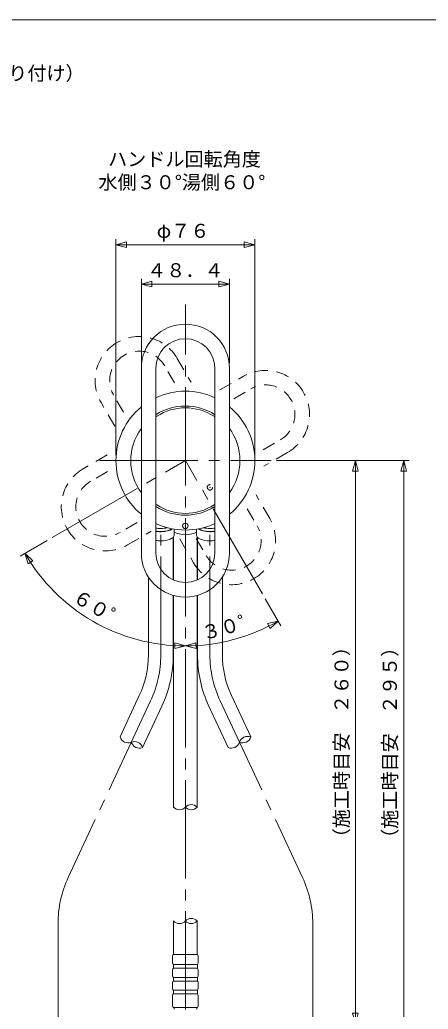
# Model space of a CAD drawing. Units: millimetres, scale not verified. Extents: x -560 to 592, y -417 to 413.
# Drawn here: x 12 to 236, y -131 to 413 of the extents above; entities that cross this region are included whole.
import ezdxf
from ezdxf.enums import TextEntityAlignment as Align

# ---------------------------------------------------------------- set-up
doc = ezdxf.new("R2010")
doc.units = ezdxf.units.MM
doc.header["$LTSCALE"] = 6
doc.header["$PDMODE"] = 32
doc.header["$PDSIZE"] = 3
doc.linetypes.add('USER1', pattern=[2, 1.2, -0.8])
doc.linetypes.add('USER2', pattern=[12, 9, -1, 1, -1])
for name, color, linetype, lineweight in [('0-1_1', 7, 'Continuous', 18), ('0-2_2', 7, 'Continuous', 18), ('0-3_3', 7, 'USER1', 18), ('0-4_4', 7, 'Continuous', 18), ('0-5_5', 7, 'Continuous', 18)]:
    doc.layers.add(name, color=color, linetype=linetype, lineweight=lineweight)
doc.styles.add('ＭＳ ゴシック', font='')
doc.styles.get('ＭＳ ゴシック').set_extended_font_data('MS Gothic')

# ---------------------------------------------------------------- blocks, each defined once
blk = doc.blocks.new('D11')
at = {"layer": '0-3_3', "linetype": 'Continuous'}
for p, q in [((146.783, 94.394), (155.391, 79.485)), ((153.891, 82.083), (148.053, 80.696)), ((153.891, 82.083), (149.529, 77.963)), ((148.053, 80.696), (149.529, 77.963)), ((102.966, 68.438), (108.715, 70.155)), ((102.966, 68.438), (108.803, 67.05)), ((108.803, 67.05), (108.715, 70.155))]:
    blk.add_line(p, q, dxfattribs=at)
blk.add_arc((102.966, 170.287), 101.849, 270, 300, dxfattribs=at)
at = {"layer": '0-3_3', "style": 'ＭＳ ゴシック'}
blk.add_text('３０゜', height=7.698, rotation=15, dxfattribs=at).set_placement((113.725, 69.281), align=Align.BOTTOM_LEFT)
blk = doc.blocks.new('D12')
at = {"layer": '0-3_3', "linetype": 'Continuous'}
for p, q in [((27.073, 126.47), (12.164, 117.862)), ((14.762, 119.362), (16.479, 113.613)), ((14.762, 119.362), (19.124, 115.242)), ((16.479, 113.613), (19.124, 115.242)), ((97.217, 70.155), (97.129, 67.05)), ((102.966, 68.438), (97.129, 67.05)), ((102.966, 68.438), (97.217, 70.155))]:
    blk.add_line(p, q, dxfattribs=at)
blk.add_arc((102.966, 170.287), 101.849, 210, 270, dxfattribs=at)
at = {"layer": '0-3_3', "style": 'ＭＳ ゴシック'}
blk.add_text('６０゜', height=7.698, rotation=330, dxfattribs=at).set_placement((39.152, 91.257), align=Align.BOTTOM_LEFT)
blk = doc.blocks.new('D13')
at = {"layer": '0-3_3', "linetype": 'Continuous'}
for p, q in [((78.766, 224.087), (78.766, 270.262)), ((78.766, 267.262), (84.562, 268.815)), ((78.766, 267.262), (84.562, 265.709)), ((84.562, 265.709), (84.562, 268.815)), ((121.37, 268.815), (121.37, 265.709)), ((127.166, 267.262), (121.37, 265.709)), ((127.166, 224.087), (127.166, 270.262))]:
    blk.add_line(p, q, dxfattribs=at)
blk.add_lwpolyline([(78.766, 267.262), (127.166, 267.262), (121.37, 268.815)], dxfattribs=at)
at = {"layer": '0-3_3', "style": 'ＭＳ ゴシック'}
blk.add_text('４８．４', height=7.698, dxfattribs=at).set_placement((81.966, 268.762), align=Align.BOTTOM_LEFT)
blk = doc.blocks.new('D14')
at = {"layer": '0-3_3', "linetype": 'Continuous'}
for p, q in [((64.803, 173.287), (64.803, 291.919)), ((64.803, 288.919), (70.598, 290.472)), ((64.803, 288.919), (70.598, 287.366)), ((70.598, 287.366), (70.598, 290.472)), ((135.334, 290.472), (135.334, 287.366)), ((141.129, 288.919), (135.334, 287.366)), ((141.129, 173.287), (141.129, 291.919))]:
    blk.add_line(p, q, dxfattribs=at)
blk.add_lwpolyline([(64.803, 288.919), (141.129, 288.919), (135.334, 290.472)], dxfattribs=at)
blk = doc.blocks.new('D30')
at = {"layer": '0-3_3', "linetype": 'Continuous'}
for p, q in [((153.129, 170.287), (199.413, 170.287)), ((196.413, 170.287), (197.966, 164.491)), ((194.86, 164.491), (197.966, 164.491)), ((196.413, -139.195), (194.86, -133.4)), ((197.966, -133.4), (194.86, -133.4)), ((196.413, -139.195), (197.966, -133.4)), ((115.666, -139.195), (199.413, -139.195))]:
    blk.add_line(p, q, dxfattribs=at)
blk.add_lwpolyline([(196.413, -139.195), (196.413, 170.287), (194.86, 164.491)], dxfattribs=at)

msp = doc.modelspace()

# ---------------------------------------------------------------- linework, layer by layer
at = {"layer": '0-1_1'}
msp.add_line((-559.532, 412.543), (592.474, 412.543), dxfattribs=at)
at = {"layer": '0-2_2'}
for p, q in [((78.766, 221.087), (78.766, 119.487)), ((86.766, 221.087), (86.766, 119.487)), ((119.166, 221.087), (119.166, 119.487)), ((127.166, 119.487), (127.166, 221.087)), ((86.766, 194.338), (87.194, 194.623)), ((118.738, 194.623), (119.166, 194.338)), ((78.766, 154.367), (78.766, 186.207)), ((87.194, 145.951), (86.766, 146.236)), ((119.166, 146.236), (118.738, 145.951)), ((96.816, 129.313), (96.816, 132.622)), ((109.116, 129.313), (109.116, 132.622)), ((96.316, 104.715), (96.316, 128.187)), ((109.616, 104.715), (109.616, 128.187)), ((82.616, 106.39), (82.616, 63.588)), ((123.316, 106.39), (123.316, 63.588)), ((96.316, 63.588), (96.316, 96.218)), ((109.616, 63.588), (109.616, 96.218)), ((77.636, 41.126), (67.044, 18.411)), ((128.296, 41.126), (138.888, 18.411)), ((90.053, 35.336), (79.46, 12.621)), ((115.879, 35.336), (126.472, 12.621))]:
    msp.add_line(p, q, dxfattribs=at)
for centre, radius, start, end in [((102.966, 221.087), 24.2, 0, 180), ((102.966, 221.087), 16.2, 90, 180), ((102.966, 221.087), 16.2, 0, 90), ((102.966, 170.287), 38.163, 64.88142, 115.11858), ((102.966, 170.287), 38.163, 64.88141, 115.11859), ((102.966, 170.287), 38.163, 129.35469, 230.64531), ((102.966, 170.287), 38.163, 129.35471, 230.64529), ((102.966, 170.287), 29.991, 57.30571, 122.69429), ((102.966, 170.287), 29, 57.05323, 122.94677), ((102.966, 170.287), 38.163, 0, 50.64531), ((102.966, 170.287), 38.163, 0, 50.64529), ((102.966, 170.287), 29.991, 143.79418, 216.20582), ((102.966, 170.287), 29.991, 0, 36.20582), ((102.966, 170.287), 38.163, 309.35469, 0), ((102.966, 170.287), 29.991, 323.79418, 360), ((102.966, 170.287), 38.163, 309.35471, 0), ((102.966, 170.287), 29.991, 237.30571, 302.69429), ((102.966, 170.287), 29, 237.05323, 302.94677), ((102.966, 170.287), 38.163, 244.88142, 295.11858), ((102.966, 170.287), 38.163, 244.88141, 295.11859), ((102.966, 119.487), 24.2, 180, 270), ((102.966, 119.487), 16.2, 180, 0), ((102.966, 119.487), 24.2, 270, 0), ((29.466, 63.588), 53.15, 335, 0), ((29.466, 63.588), 66.85, 335, 0), ((176.466, 63.588), 66.85, 180, 205), ((176.466, 63.588), 53.15, 180, 205), ((71.484, 19.828), 4.66, 197.69737, 292.30263), ((134.448, 19.828), 4.66, 247.69737, 342.30263), ((137.12, 14.099), 4.66, 67.69737, 162.30263), ((75.021, 11.204), 4.66, 17.69737, 112.30263), ((77.692, 16.933), 4.66, 197.69737, 292.30263), ((128.24, 16.933), 4.66, 247.69737, 342.30263)]:
    msp.add_arc(centre, radius, start, end, dxfattribs=at)
for centre, major_axis, start_param, end_param in [((89.466, 136.111), (7.35, 0), 4.336235, 4.712389), ((89.466, 134.298), (6.95, 0), 4.313398, 4.712389), ((89.466, 134.298), (7.35, 0), 4.336235, 4.712389), ((89.466, 136.111), (-7.35, 0), 1.570796, 2.091136), ((89.466, 134.298), (-6.95, 0), 1.570796, 2.628678), ((89.466, 134.298), (-7.35, 0), 1.570796, 2.633193), ((116.466, 134.298), (7.35, 0), 3.649992, 4.712389), ((116.466, 134.298), (6.95, 0), 3.654507, 4.712389), ((116.466, 136.111), (7.35, 0), 4.19205, 4.712389), ((116.466, 136.111), (-7.35, 0), 1.570796, 1.946951), ((116.466, 134.298), (-6.95, 0), 1.570796, 1.969787), ((116.466, 134.298), (-7.35, 0), 1.570796, 1.946951), ((89.466, 129.313), (7.35, 0), 4.336235, 4.712389), ((89.466, 129.313), (-7.35, 0), 1.570796, 3.141593), ((116.466, 129.313), (7.35, 0), 3.141593, 4.712389), ((116.466, 129.313), (-7.35, 0), 1.570796, 1.946951)]:
    msp.add_ellipse(centre, major_axis=major_axis, ratio=0.422618, start_param=start_param, end_param=end_param, dxfattribs=at)
at = {"layer": '0-3_3', "linetype": 'USER2'}
for p, q in [((102.966, -275.403), (102.966, 256.015)), ((55.803, 170.287), (150.129, 170.287)), ((89.466, 63.588), (89.466, 134.591)), ((116.466, 63.588), (116.466, 134.591)), ((83.845, 38.231), (38.588, -58.822)), ((122.088, 38.231), (167.345, -58.822)), ((32.966, -84.18), (32.966, -260.631)), ((172.966, -84.18), (172.966, -260.631))]:
    msp.add_line(p, q, dxfattribs=at)
at = {"layer": '0-3_3', "linetype": 'Continuous'}
for p, q in [((153.129, 170.287), (225.996, 170.287)), ((222.996, 170.287), (224.549, 164.491)), ((221.443, 164.491), (224.549, 164.491))]:
    msp.add_line(p, q, dxfattribs=at)
msp.add_lwpolyline([(222.996, -243.86), (222.996, 170.287), (221.443, 164.491)], dxfattribs=at)
at = {"layer": '0-3_3', "linetype": 'USER2'}
for centre, start, end in [((29.466, 63.588), 335, 0), ((176.466, 63.588), 180, 205), ((92.966, -84.18), 155, 180), ((112.966, -84.18), 0, 25)]:
    msp.add_arc(centre, 60, start, end, dxfattribs=at)
at = {"layer": '0-3_3'}
msp.add_point((116.466, 155.596), dxfattribs=at)
at = {"layer": '0-4_4', "linetype": 'USER1'}
for p, q in [((98.524, 226.381), (106.053, 213.339)), ((96.992, 213.034), (91.596, 222.381)), ((121.819, 209.115), (134.86, 216.645)), ((129.514, 204.32), (138.86, 209.716)), ((64.138, 189.139), (56.608, 202.181)), ((68.933, 196.834), (63.536, 206.181)), ((145.714, 176.261), (155.06, 181.657)), ((159.06, 174.729), (146.019, 167.199)), ((59.913, 173.374), (46.872, 165.845)), ((60.218, 164.312), (50.872, 158.916)), ((149.324, 138.393), (141.794, 151.434)), ((137, 143.739), (142.396, 134.393)), ((76.418, 136.253), (67.072, 130.857)), ((71.072, 123.929), (84.113, 131.458)), ((99.879, 127.234), (107.408, 114.193)), ((108.94, 127.539), (114.336, 118.193))]:
    msp.add_line(p, q, dxfattribs=at)
at = {"layer": '0-4_4', "linetype": 'USER2'}
for p in [(29.671, 127.97), (145.283, 96.992)]:
    msp.add_line(p, (102.966, 170.287), dxfattribs=at)
at = {"layer": '0-4_4', "linetype": 'USER1'}
for centre, radius, start, end in [((77.566, 214.281), 24.2, 120, 210), ((77.566, 214.281), 24.2, 30, 120), ((77.566, 214.281), 16.2, 30, 210), ((146.96, 195.687), 24.2, 30, 120), ((146.96, 195.687), 16.2, 300, 120), ((146.96, 195.687), 24.2, 300, 30), ((58.972, 144.887), 24.2, 120, 210), ((58.972, 144.887), 16.2, 120, 300), ((128.366, 126.293), 24.2, 300, 30), ((58.972, 144.887), 24.2, 210, 300), ((128.366, 126.293), 16.2, 210, 30), ((128.366, 126.293), 24.2, 210, 300)]:
    msp.add_arc(centre, radius, start, end, dxfattribs=at)
at = {"layer": '0-4_4'}
msp.add_point((102.966, 134.416), dxfattribs=at)
at = {"layer": '0-5_5'}
for p, q in [((110.316, 132.694), (110.316, 132.838)), ((96.516, 104.626), (96.516, 128.435)), ((109.416, 104.626), (109.416, 128.435)), ((96.516, -20.165), (96.516, 96.162)), ((109.416, -20.165), (109.416, 96.162)), ((96.516, -101.194), (96.516, -82.683)), ((109.416, -101.194), (109.416, -82.683)), ((95.966, -101.994), (95.966, -105.894)), ((96.366, -101.194), (102.966, -101.194)), ((109.566, -101.194), (102.966, -101.194)), ((109.966, -101.994), (109.966, -105.894)), ((96.366, -106.694), (102.966, -106.694)), ((96.366, -106.694), (96.366, -108.694)), ((96.366, -108.694), (102.966, -108.694)), ((109.566, -106.694), (102.966, -106.694)), ((109.566, -108.694), (102.966, -108.694)), ((109.566, -106.694), (109.566, -108.694)), ((95.966, -109.494), (95.966, -112.894)), ((96.366, -113.694), (102.966, -113.694)), ((96.366, -113.694), (96.366, -115.694)), ((109.566, -113.694), (102.966, -113.694)), ((109.966, -109.494), (109.966, -112.894)), ((95.966, -116.494), (95.966, -119.894)), ((96.366, -115.694), (102.966, -115.694)), ((109.966, -116.494), (109.966, -119.894)), ((95.966, -123.494), (95.966, -129.394)), ((96.366, -120.694), (102.966, -120.694)), ((96.366, -120.694), (96.366, -122.694)), ((96.366, -122.694), (102.966, -122.694)), ((109.566, -120.694), (102.966, -120.694)), ((109.966, -123.494), (109.966, -129.394)), ((102.966, -130.194), (96.366, -130.194)), ((96.716, -131.194), (96.716, -130.194)), ((102.966, -130.194), (109.566, -130.194)), ((109.216, -131.194), (109.216, -130.194))]:
    msp.add_line(p, q, dxfattribs=at)
for points in [[(109.566, -113.694), (109.566, -115.694), (102.966, -115.694)], [(109.566, -120.694), (109.566, -122.694), (102.966, -122.694)]]:
    msp.add_lwpolyline(points, dxfattribs=at)
for centre, radius, start, end in [((99.741, -17.19), 4.388, 222.69737, 317.30263), ((106.191, -23.141), 4.388, 42.69737, 137.30263), ((106.191, -17.19), 4.388, 222.69737, 317.30263), ((106.191, -85.659), 4.388, 42.69737, 137.30263), ((99.741, -79.708), 4.388, 222.69737, 317.30263), ((106.191, -79.708), 4.388, 222.69737, 317.30263), ((96.966, -101.994), 1, 126.8699, 180), ((108.966, -101.994), 1, 0, 53.1301), ((96.966, -105.894), 1, 180, 233.1301), ((96.966, -109.494), 1, 126.8699, 180), ((108.966, -105.894), 1, 306.8699, 360), ((108.966, -109.494), 1, 0, 53.1301), ((96.966, -112.894), 1, 180, 233.1301), ((108.966, -112.894), 1, 306.8699, 360), ((96.966, -116.494), 1, 126.8699, 180), ((108.966, -116.494), 1, 0, 53.1301), ((96.966, -119.894), 1, 180, 233.1301), ((96.966, -123.494), 1, 126.8699, 180), ((108.966, -119.894), 1, 306.8699, 360), ((108.966, -123.494), 1, 0, 53.1301), ((96.966, -129.394), 1, 180, 233.1301), ((108.966, -129.394), 1, 306.8699, 360)]:
    msp.add_arc(centre, radius, start, end, dxfattribs=at)
for major_axis, start_param, end_param in [((7.35, 0), 3.721096, 4.712389), ((-7.35, 0), 1.570796, 2.562089)]:
    msp.add_ellipse((102.966, 132.694), major_axis=major_axis, ratio=0.422618, start_param=start_param, end_param=end_param, dxfattribs=at)

# ---------------------------------------------------------------- block references
at = {"layer": '0-3_3'}
for name in ['D14', 'D13', 'D30', 'D12', 'D11']:
    msp.add_blockref(name, (0, 0), dxfattribs=at)

# ---------------------------------------------------------------- texts
at = {"layer": '0-3_3', "style": 'ＭＳ ゴシック'}
for s, p in [('（節湯Ｃ１表示シール\u3000ハンドル本体付近の壁に貼り付け）', (-235.924, 377.002)), ('ハンドル回転角度', (60.479, 329.812)), ('水側３０°湯側６０°', (55.169, 317.101)), ('φ７６', (87.216, 290.419))]:
    msp.add_text(s, height=7.698, dxfattribs=at).set_placement(p, align=Align.BOTTOM_LEFT)
for s, p in [('（施工時目安\u3000２６０）', (194.913, -42.204)), ('（施工時目安\u3000２９５）', (221.496, -42.537))]:
    msp.add_text(s, height=7.698, rotation=90, dxfattribs=at).set_placement(p, align=Align.BOTTOM_LEFT)

doc.saveas('drawing.dxf')
